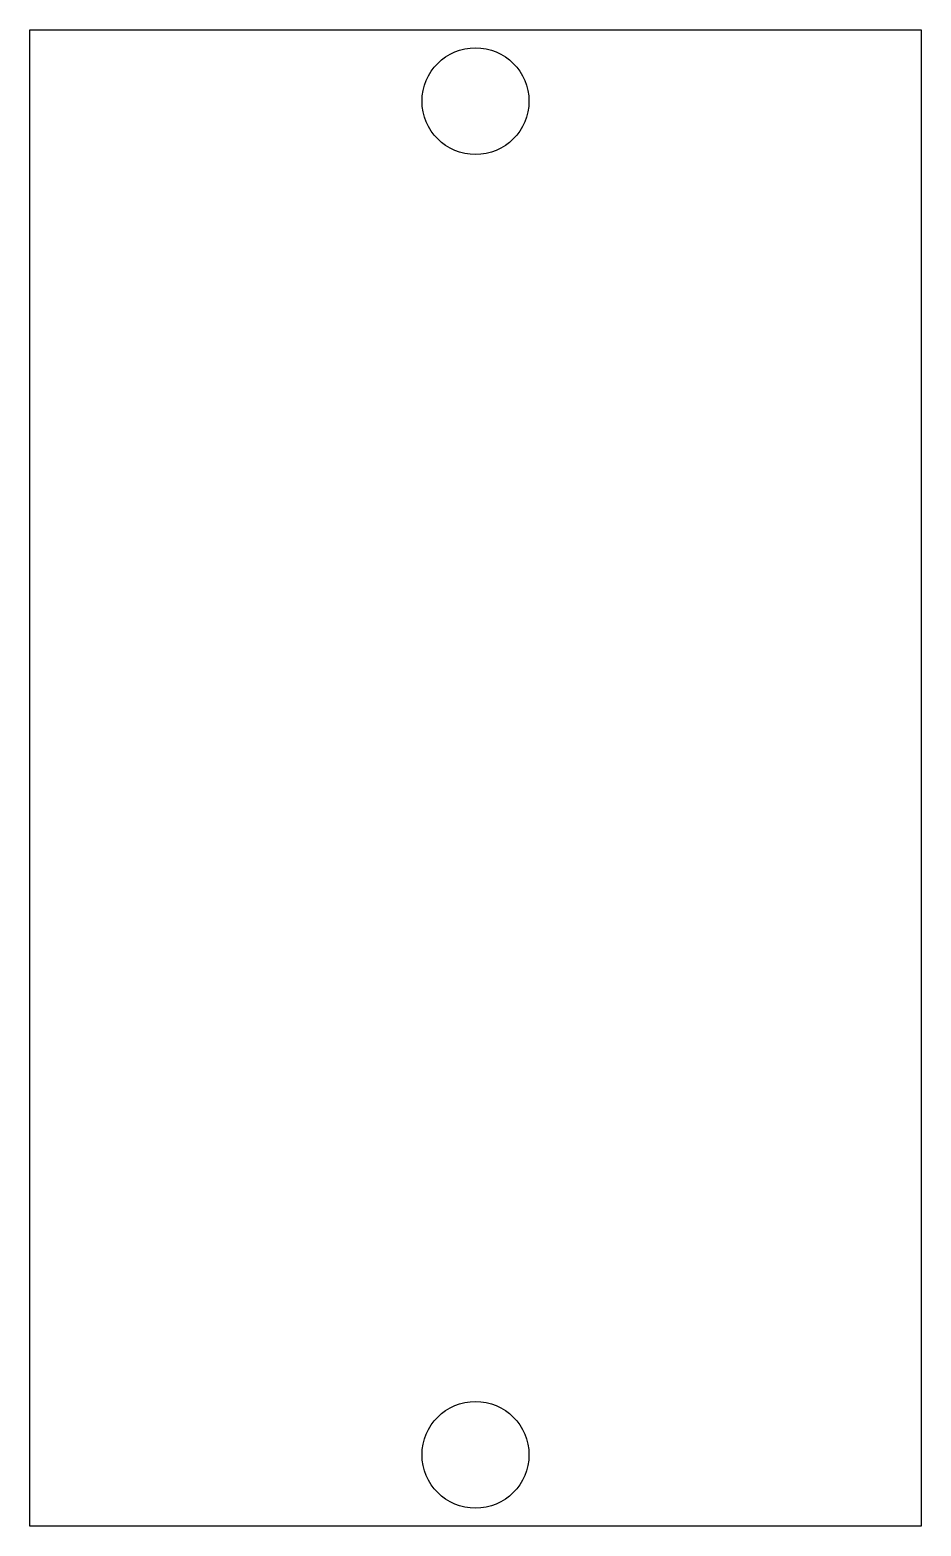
# Model space of a CAD drawing. Header units: millimetres. Extents: x 35 to 98, y -54 to 52.
import ezdxf

# ---------------------------------------------------------------- set-up
doc = ezdxf.new("R2010")
doc.units = ezdxf.units.MM
doc.layers.get('0').update_dxf_attribs({"linetype": 'CONTINUOUS'})

msp = doc.modelspace()

# ---------------------------------------------------------------- linework, layer by layer
for p, q in [((34.995556, 52.493333), (98.495556, 52.493333)), ((34.995556, -54.186667), (34.995556, 52.493333)), ((98.495556, 52.493333), (98.495556, -54.186667)), ((98.495556, -54.186667), (34.995556, -54.186667))]:
    msp.add_line(p, q)
for centre in [(66.745556, 47.413333), (66.745556, -49.106667)]:
    msp.add_circle(centre, 3.81)

doc.saveas('drawing.dxf')
